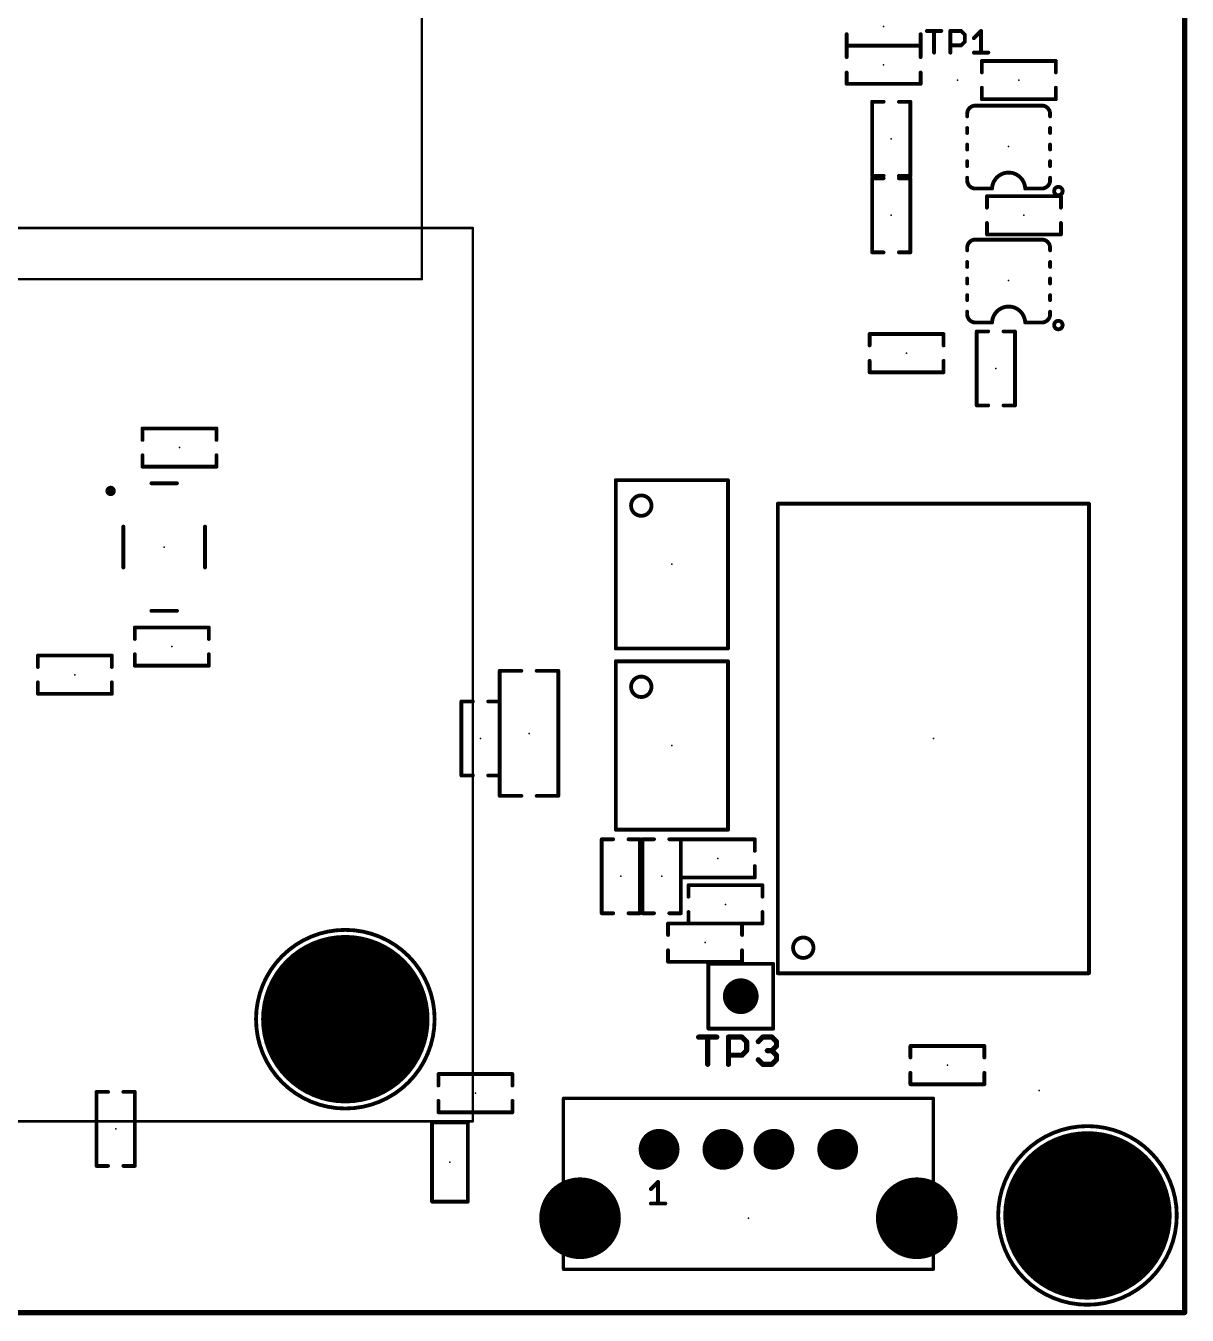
# Model space of a CAD drawing. Extents: x 0 to 89, y 0 to 124.
# Drawn here: x 43.5 to 89, y -0.1 to 50.4 of the extents above; entities that cross this region are included whole.
import ezdxf

# ---------------------------------------------------------------- set-up
doc = ezdxf.new("R2010")
doc.units = 0
for name, color, linetype in [('17', 82, 'CONTINUOUS'), ('20', 7, 'CONTINUOUS'), ('21', 253, 'CONTINUOUS'), ('23', 7, 'CONTINUOUS'), ('24', 7, 'CONTINUOUS')]:
    doc.layers.add(name, color=color, linetype=linetype)

# ---------------------------------------------------------------- blocks, each defined once
blk = doc.blocks.new('ROUNDP')
at = {"const_width": 0.5}
blk.add_lwpolyline([(0, -0.25, 1), (0, 0.25, 1), (0, -0.25)], format="xyb", dxfattribs=at)

msp = doc.modelspace()

# ---------------------------------------------------------------- linework, layer by layer
at = {"layer": '20', "const_width": 0.01}
for points in [[(88.9, 0), (88.9, 121.92)], [(0, 0), (88.9, 0)]]:
    msp.add_lwpolyline(points, dxfattribs=at)
at = {"layer": '20', "const_width": 0.005}
for points in [[(88.8975, 0, 1), (88.9025, 0)], [(88.9, -0.0025, 1), (88.9, 0.0025)]]:
    msp.add_lwpolyline(points, format="xyb", dxfattribs=at)
at = {"layer": '21'}
for points, const_width in [([(88.9, 0), (88.9, 121.92)], 0.2), ([(75.65, 49.65), (75.65, 50.1)], 0.15), ([(78.55, 50.1), (78.55, 49.65)], 0.15), ([(78.795, 50.2245), (79.3606, 50.2245)], 0.1524), ([(79.0778, 49.3762), (79.0778, 50.2245)], 0.1524), ([(79.7158, 49.3762), (79.7158, 50.2245)], 0.1524), ([(79.7158, 50.2245), (80.14, 50.2245)], 0.1524), ([(80.14, 50.2245), (80.2814, 50.0831)], 0.1524), ([(80.2814, 50.0831), (80.2814, 49.8004)], 0.1524), ([(80.6366, 49.9417), (80.9194, 50.2245)], 0.1524), ([(80.9194, 50.2245), (80.9194, 49.3762)], 0.1524), ([(78.55, 49.65), (75.65, 49.65)], 0.15), ([(75.65, 49.2), (75.65, 49.65)], 0.15), ([(75.65, 49.65), (78.55, 49.65)], 0.15), ([(78.55, 49.65), (78.55, 49.2)], 0.15), ([(80.14, 49.659), (79.7158, 49.659)], 0.1524), ([(80.2814, 49.8004), (80.14, 49.659)], 0.1524), ([(80.6366, 49.3762), (81.2021, 49.3762)], 0.1524), ([(80.95, 48.6), (80.95, 49.05)], 0.15), ([(80.95, 49.05), (83.85, 49.05)], 0.15), ([(83.85, 49.05), (83.85, 48.6)], 0.15), ([(75.65, 48.15), (75.65, 48.6)], 0.15), ([(78.55, 48.6), (78.55, 48.15)], 0.15), ([(78.55, 48.15), (75.65, 48.15)], 0.15), ([(80.95, 47.55), (80.95, 48)], 0.15), ([(83.85, 48), (83.85, 47.55)], 0.15), ([(76.65, 44.55), (76.65, 47.45)], 0.15), ([(76.65, 47.45), (77.1, 47.45)], 0.15), ([(77.7, 47.45), (78.15, 47.45)], 0.15), ([(78.15, 47.45), (78.15, 44.55)], 0.15), ([(83.85, 47.55), (80.95, 47.55)], 0.15), ([(80.375, 46.879), (80.375, 46.975)], 0.1524), ([(80.7, 47.3), (83.3, 47.3)], 0.1524), ([(83.625, 46.879), (83.625, 46.975)], 0.1524), ([(80.375, 46.229), (80.375, 46.422)], 0.1524), ([(83.625, 46.229), (83.625, 46.422)], 0.1524), ([(80.375, 45.579), (80.375, 45.772)], 0.1524), ([(83.625, 45.579), (83.625, 45.772)], 0.1524), ([(80.375, 44.929), (80.375, 45.122)], 0.1524), ([(83.625, 44.929), (83.625, 45.122)], 0.1524), ([(77.1, 44.55), (76.65, 44.55)], 0.15), ([(76.65, 41.55), (76.65, 44.45)], 0.15), ([(76.65, 44.45), (77.1, 44.45)], 0.15), ([(78.15, 44.55), (77.7, 44.55)], 0.15), ([(77.7, 44.45), (78.15, 44.45)], 0.15), ([(78.15, 44.45), (78.15, 41.55)], 0.15), ([(80.375, 44.375), (80.375, 44.472)], 0.1524), ([(83.625, 44.335), (83.625, 44.472)], 0.1524), ([(81.35, 44.05), (80.7, 44.05)], 0.1524), ([(83.3, 44.05), (82.65, 44.05)], 0.1524), ([(81.15, 43.3), (81.15, 43.75)], 0.15), ([(81.15, 43.75), (84.05, 43.75)], 0.15), ([(84.05, 43.75), (84.05, 43.3)], 0.15), ([(81.15, 42.25), (81.15, 42.7)], 0.15), ([(84.05, 42.7), (84.05, 42.25)], 0.15), ([(80.7, 42.05), (83.3, 42.05)], 0.1524), ([(84.05, 42.25), (81.15, 42.25)], 0.15), ([(77.1, 41.55), (76.65, 41.55)], 0.15), ([(78.15, 41.55), (77.7, 41.55)], 0.15), ([(80.375, 41.629), (80.375, 41.725)], 0.1524), ([(83.625, 41.629), (83.625, 41.725)], 0.1524), ([(80.375, 40.979), (80.375, 41.172)], 0.1524), ([(83.625, 40.979), (83.625, 41.172)], 0.1524), ([(80.375, 40.329), (80.375, 40.522)], 0.1524), ([(83.625, 40.329), (83.625, 40.522)], 0.1524), ([(80.375, 39.679), (80.375, 39.872)], 0.1524), ([(83.625, 39.679), (83.625, 39.872)], 0.1524), ([(80.375, 39.125), (80.375, 39.222)], 0.1524), ([(83.625, 39.085), (83.625, 39.222)], 0.1524), ([(76.55, 37.9), (76.55, 38.35)], 0.15), ([(76.55, 38.35), (79.45, 38.35)], 0.15), ([(79.45, 38.35), (79.45, 37.9)], 0.15), ([(81.35, 38.8), (80.7, 38.8)], 0.1524), ([(80.75, 35.55), (80.75, 38.45)], 0.15), ([(80.75, 38.45), (81.2, 38.45)], 0.15), ([(81.8, 38.45), (82.25, 38.45)], 0.15), ([(82.25, 38.45), (82.25, 35.55)], 0.15), ([(83.3, 38.8), (82.65, 38.8)], 0.1524), ([(76.55, 36.85), (76.55, 37.3)], 0.15), ([(79.45, 36.85), (76.55, 36.85)], 0.15), ([(79.45, 37.3), (79.45, 36.85)], 0.15), ([(81.2, 35.55), (80.75, 35.55)], 0.15), ([(82.25, 35.55), (81.8, 35.55)], 0.15), ([(48.05, 34.2), (48.05, 34.65)], 0.15), ([(48.05, 34.65), (50.95, 34.65)], 0.15), ([(50.95, 34.65), (50.95, 34.2)], 0.15), ([(48.05, 33.15), (48.05, 33.6)], 0.15), ([(50.95, 33.6), (50.95, 33.15)], 0.15), ([(50.95, 33.15), (48.05, 33.15)], 0.15), ([(48.4, 32.5), (49.4, 32.5)], 0.1524), ([(66.6, 26.025), (66.6, 32.625)], 0.15), ([(66.6, 32.625), (71, 32.625)], 0.15), ([(71, 32.625), (71, 26.025)], 0.15), ([(85.15, 31.7), (72.95, 31.7)], 0.15), ([(72.95, 31.7), (72.95, 13.3)], 0.15), ([(85.15, 13.3), (85.15, 31.7)], 0.15), ([(47.3, 29.2), (47.3, 30.8)], 0.1524), ([(50.5, 30.8), (50.5, 29.2)], 0.1524), ([(49.4, 27.5), (48.4, 27.5)], 0.1524), ([(47.75, 26.4), (47.75, 26.85)], 0.15), ([(47.75, 26.85), (50.65, 26.85)], 0.15), ([(50.65, 26.85), (50.65, 26.4)], 0.15), ([(43.95, 25.3), (43.95, 25.75)], 0.15), ([(43.95, 25.75), (46.85, 25.75)], 0.15), ([(46.85, 25.75), (46.85, 25.3)], 0.15), ([(47.75, 25.35), (47.75, 25.8)], 0.15), ([(50.65, 25.8), (50.65, 25.35)], 0.15), ([(71, 26.025), (66.6, 26.025)], 0.15), ([(50.65, 25.35), (47.75, 25.35)], 0.15), ([(66.6, 18.925), (66.6, 25.525)], 0.15), ([(66.6, 25.525), (71, 25.525)], 0.15), ([(71, 25.525), (71, 18.925)], 0.15), ([(43.95, 24.25), (43.95, 24.7)], 0.15), ([(46.85, 24.7), (46.85, 24.25)], 0.15), ([(62.05, 20.25), (62.05, 25.15)], 0.15), ([(62.05, 25.15), (62.9, 25.15)], 0.15), ([(63.5, 25.15), (64.35, 25.15)], 0.15), ([(64.35, 25.15), (64.35, 20.25)], 0.15), ([(46.85, 24.25), (43.95, 24.25)], 0.15), ([(60.55, 21.05), (60.55, 23.95)], 0.15), ([(60.55, 23.95), (61, 23.95)], 0.15), ([(61.6, 23.95), (62.05, 23.95)], 0.15), ([(62.05, 23.95), (62.05, 21.05)], 0.15), ([(61, 21.05), (60.55, 21.05)], 0.15), ([(62.05, 21.05), (61.6, 21.05)], 0.15), ([(62.9, 20.25), (62.05, 20.25)], 0.15), ([(64.35, 20.25), (63.5, 20.25)], 0.15), ([(71, 18.925), (66.6, 18.925)], 0.15), ([(66.05, 15.65), (66.05, 18.55)], 0.15), ([(66.05, 18.55), (66.5, 18.55)], 0.15), ([(67.1, 18.55), (67.55, 18.55)], 0.15), ([(67.55, 18.55), (67.55, 15.65)], 0.15), ([(67.65, 15.65), (67.65, 18.55)], 0.15), ([(67.65, 18.55), (68.1, 18.55)], 0.15), ([(68.7, 18.55), (69.15, 18.55)], 0.15), ([(69.15, 18.55), (69.15, 15.65)], 0.15), ([(69.15, 18.1), (69.15, 18.55)], 0.15), ([(69.15, 18.55), (72.05, 18.55)], 0.15), ([(72.05, 18.55), (72.05, 18.1)], 0.15), ([(69.15, 17.05), (69.15, 17.5)], 0.15), ([(72.05, 17.5), (72.05, 17.05)], 0.15), ([(72.05, 17.05), (69.15, 17.05)], 0.15), ([(69.45, 16.3), (69.45, 16.75)], 0.15), ([(69.45, 16.75), (72.35, 16.75)], 0.15), ([(72.35, 16.75), (72.35, 16.3)], 0.15), ([(66.5, 15.65), (66.05, 15.65)], 0.15), ([(67.55, 15.65), (67.1, 15.65)], 0.15), ([(68.1, 15.65), (67.65, 15.65)], 0.15), ([(69.15, 15.65), (68.7, 15.65)], 0.15), ([(69.45, 15.25), (69.45, 15.7)], 0.15), ([(72.35, 15.7), (72.35, 15.25)], 0.15), ([(68.65, 14.8), (68.65, 15.25)], 0.15), ([(68.65, 15.25), (71.55, 15.25)], 0.15), ([(72.35, 15.25), (69.45, 15.25)], 0.15), ([(71.55, 15.25), (71.55, 14.8)], 0.15), ([(68.65, 13.75), (68.65, 14.2)], 0.15), ([(71.55, 14.2), (71.55, 13.75)], 0.15), ([(71.55, 13.75), (68.65, 13.75)], 0.15), ([(70.23, 11.13), (70.23, 13.67)], 0.15), ([(70.23, 13.67), (72.77, 13.67)], 0.15), ([(72.77, 13.67), (72.77, 11.13)], 0.15), ([(72.95, 13.3), (85.15, 13.3)], 0.15), ([(72.77, 11.13), (70.23, 11.13)], 0.15), ([(69.8475, 10.7993), (70.5593, 10.7993)], 0.2032), ([(70.2034, 9.7316), (70.2034, 10.7993)], 0.2032), ([(71.0169, 9.7316), (71.0169, 10.7993)], 0.2032), ([(71.0169, 10.7993), (71.5508, 10.7993)], 0.2032), ([(71.5508, 10.7993), (71.7287, 10.6214)], 0.2032), ([(71.7287, 10.6214), (71.7287, 10.2655)], 0.2032), ([(72.1863, 10.6214), (72.3642, 10.7993)], 0.2032), ([(72.3642, 10.7993), (72.7202, 10.7993)], 0.2032), ([(72.7202, 10.7993), (72.8981, 10.6214)], 0.2032), ([(72.8981, 10.6214), (72.8981, 10.4434)], 0.2032), ([(71.5508, 10.0875), (71.0169, 10.0875)], 0.2032), ([(71.7287, 10.2655), (71.5508, 10.0875)], 0.2032), ([(72.7202, 10.2655), (72.5422, 10.2655)], 0.2032), ([(72.8981, 10.4434), (72.7202, 10.2655)], 0.2032), ([(72.7202, 10.2655), (72.8981, 10.0875)], 0.2032), ([(72.8981, 10.0875), (72.8981, 9.9096)], 0.2032), ([(78.15, 10), (78.15, 10.45)], 0.15), ([(78.15, 10.45), (81.05, 10.45)], 0.15), ([(81.05, 10.45), (81.05, 10)], 0.15), ([(72.3642, 9.7316), (72.1863, 9.9096)], 0.2032), ([(72.7202, 9.7316), (72.3642, 9.7316)], 0.2032), ([(72.8981, 9.9096), (72.7202, 9.7316)], 0.2032), ([(59.65, 8.9), (59.65, 9.35)], 0.15), ([(59.65, 9.35), (62.55, 9.35)], 0.15), ([(62.55, 9.35), (62.55, 8.9)], 0.15), ([(78.15, 8.95), (78.15, 9.4)], 0.15), ([(81.05, 9.4), (81.05, 8.95)], 0.15), ([(46.25, 5.75), (46.25, 8.65)], 0.15), ([(46.25, 8.65), (46.7, 8.65)], 0.15), ([(47.3, 8.65), (47.75, 8.65)], 0.15), ([(47.75, 8.65), (47.75, 5.75)], 0.15), ([(81.05, 8.95), (78.15, 8.95)], 0.15), ([(59.65, 7.85), (59.65, 8.3)], 0.15), ([(62.55, 8.3), (62.55, 7.85)], 0.15), ([(64.55, 8.4), (79.05, 8.4)], 0.127), ([(64.55, 1.7), (64.55, 8.4)], 0.127), ([(79.05, 1.7), (79.05, 8.4)], 0.127), ([(62.55, 7.85), (59.65, 7.85)], 0.15), ([(59.4, 4.35), (59.4, 7.45)], 0.15), ([(59.4, 7.45), (60.8, 7.45)], 0.15), ([(60.8, 7.45), (60.8, 4.35)], 0.15), ([(46.7, 5.75), (46.25, 5.75)], 0.15), ([(47.75, 5.75), (47.3, 5.75)], 0.15), ([(67.9762, 4.8418), (68.259, 5.1245)], 0.1524), ([(68.259, 5.1245), (68.259, 4.2762)], 0.1524), ([(60.8, 4.35), (59.4, 4.35)], 0.15), ([(67.9762, 4.2762), (68.5418, 4.2762)], 0.1524), ([(64.55, 1.7), (79.05, 1.7)], 0.127), ([(0, 0), (88.9, 0)], 0.2)]:
    msp.add_lwpolyline(points, dxfattribs=dict(at, const_width=const_width))
for points, const_width in [([(75.6875, 50.1, 1), (75.6125, 50.1)], 0.075), ([(78.5875, 50.1, 1), (78.5125, 50.1)], 0.075), ([(78.795, 50.2626, 1), (78.795, 50.1864)], 0.0762), ([(79.1159, 50.2245, 1), (79.0397, 50.2245)], 0.0762), ([(79.3606, 50.1864, 1), (79.3606, 50.2626)], 0.0762), ([(79.7539, 50.2245, 1), (79.6777, 50.2245)], 0.0762), ([(79.7158, 50.2626, 1), (79.7158, 50.1864)], 0.0762), ([(80.1669, 50.2515, 1), (80.113, 50.1976)], 0.0762), ([(80.14, 50.1864, 1), (80.14, 50.2626)], 0.0762), ([(80.3195, 50.0831, 1), (80.2433, 50.0831)], 0.0762), ([(80.2544, 50.0562, 1), (80.3083, 50.1101)], 0.0762), ([(80.9575, 50.2245, 1), (80.8813, 50.2245)], 0.0762), ([(80.9463, 50.1976, 1), (80.8924, 50.2515)], 0.0762), ([(75.65, 49.6875, 1), (75.65, 49.6125)], 0.075), ([(75.6875, 49.65, 1), (75.6125, 49.65)], 0.075), ([(75.65, 49.6875, 1), (75.65, 49.6125)], 0.075), ([(75.6125, 49.65, 1), (75.6875, 49.65)], 0.075), ([(78.5875, 49.65, 1), (78.5125, 49.65)], 0.075), ([(78.5125, 49.65, 1), (78.5875, 49.65)], 0.075), ([(78.55, 49.6125, 1), (78.55, 49.6875)], 0.075), ([(78.55, 49.6125, 1), (78.55, 49.6875)], 0.075), ([(79.7158, 49.6971, 1), (79.7158, 49.6209)], 0.0762), ([(80.113, 49.6859, 1), (80.1669, 49.632)], 0.0762), ([(80.14, 49.6209, 1), (80.14, 49.6971)], 0.0762), ([(80.2433, 49.8004, 1), (80.3195, 49.8004)], 0.0762), ([(80.3083, 49.7734, 1), (80.2544, 49.8273)], 0.0762), ([(80.6096, 49.9687, 1), (80.6635, 49.9148)], 0.0762), ([(75.6125, 49.2, 1), (75.6875, 49.2)], 0.075), ([(78.5125, 49.2, 1), (78.5875, 49.2)], 0.075), ([(79.0397, 49.3762, 1), (79.1159, 49.3762)], 0.0762), ([(79.6777, 49.3762, 1), (79.7539, 49.3762)], 0.0762), ([(80.6366, 49.4143, 1), (80.6366, 49.3381)], 0.0762), ([(80.8813, 49.3762, 1), (80.9575, 49.3762)], 0.0762), ([(80.9875, 49.05, 1), (80.9125, 49.05)], 0.075), ([(80.95, 49.0875, 1), (80.95, 49.0125)], 0.075), ([(81.2021, 49.3381, 1), (81.2021, 49.4143)], 0.0762), ([(83.8875, 49.05, 1), (83.8125, 49.05)], 0.075), ([(83.85, 49.0125, 1), (83.85, 49.0875)], 0.075), ([(75.6875, 48.6, 1), (75.6125, 48.6)], 0.075), ([(78.5875, 48.6, 1), (78.5125, 48.6)], 0.075), ([(80.9125, 48.6, 1), (80.9875, 48.6)], 0.075), ([(83.8125, 48.6, 1), (83.8875, 48.6)], 0.075), ([(75.65, 48.1875, 1), (75.65, 48.1125)], 0.075), ([(75.6125, 48.15, 1), (75.6875, 48.15)], 0.075), ([(78.5125, 48.15, 1), (78.5875, 48.15)], 0.075), ([(78.55, 48.1125, 1), (78.55, 48.1875)], 0.075), ([(80.9875, 48, 1), (80.9125, 48)], 0.075), ([(83.8875, 48, 1), (83.8125, 48)], 0.075), ([(76.6875, 47.45, 1), (76.6125, 47.45)], 0.075), ([(76.65, 47.4875, 1), (76.65, 47.4125)], 0.075), ([(77.1, 47.4125, 1), (77.1, 47.4875)], 0.075), ([(77.7, 47.4875, 1), (77.7, 47.4125)], 0.075), ([(78.1875, 47.45, 1), (78.1125, 47.45)], 0.075), ([(78.15, 47.4125, 1), (78.15, 47.4875)], 0.075), ([(80.95, 47.5875, 1), (80.95, 47.5125)], 0.075), ([(80.9125, 47.55, 1), (80.9875, 47.55)], 0.075), ([(83.8125, 47.55, 1), (83.8875, 47.55)], 0.075), ([(83.85, 47.5125, 1), (83.85, 47.5875)], 0.075), ([(80.7, 47.3, 0.4142), (80.375, 46.975)], 0.1524), ([(80.4131, 46.975, 1), (80.3369, 46.975)], 0.0762), ([(80.3369, 46.975, 1), (80.4131, 46.975)], 0.0762), ([(80.7, 47.3381, 1), (80.7, 47.2619)], 0.0762), ([(80.7, 47.2619, 1), (80.7, 47.3381)], 0.0762), ([(83.625, 46.975, 0.4142), (83.3, 47.3)], 0.1524), ([(83.3, 47.3381, 1), (83.3, 47.2619)], 0.0762), ([(83.3, 47.2619, 1), (83.3, 47.3381)], 0.0762), ([(83.6631, 46.975, 1), (83.5869, 46.975)], 0.0762), ([(83.5869, 46.975, 1), (83.6631, 46.975)], 0.0762), ([(80.3369, 46.879, 1), (80.4131, 46.879)], 0.0762), ([(80.4131, 46.422, 1), (80.3369, 46.422)], 0.0762), ([(83.5869, 46.879, 1), (83.6631, 46.879)], 0.0762), ([(83.6631, 46.422, 1), (83.5869, 46.422)], 0.0762), ([(80.3369, 46.229, 1), (80.4131, 46.229)], 0.0762), ([(83.5869, 46.229, 1), (83.6631, 46.229)], 0.0762), ([(80.4131, 45.772, 1), (80.3369, 45.772)], 0.0762), ([(80.3369, 45.579, 1), (80.4131, 45.579)], 0.0762), ([(83.6631, 45.772, 1), (83.5869, 45.772)], 0.0762), ([(83.5869, 45.579, 1), (83.6631, 45.579)], 0.0762), ([(80.4131, 45.122, 1), (80.3369, 45.122)], 0.0762), ([(83.6631, 45.122, 1), (83.5869, 45.122)], 0.0762), ([(76.65, 44.5875, 1), (76.65, 44.5125)], 0.075), ([(76.6125, 44.55, 1), (76.6875, 44.55)], 0.075), ([(76.6875, 44.45, 1), (76.6125, 44.45)], 0.075), ([(76.65, 44.4875, 1), (76.65, 44.4125)], 0.075), ([(77.1, 44.5125, 1), (77.1, 44.5875)], 0.075), ([(77.1, 44.4125, 1), (77.1, 44.4875)], 0.075), ([(77.7, 44.5875, 1), (77.7, 44.5125)], 0.075), ([(77.7, 44.4875, 1), (77.7, 44.4125)], 0.075), ([(78.1125, 44.55, 1), (78.1875, 44.55)], 0.075), ([(78.1875, 44.45, 1), (78.1125, 44.45)], 0.075), ([(78.15, 44.5125, 1), (78.15, 44.5875)], 0.075), ([(78.15, 44.4125, 1), (78.15, 44.4875)], 0.075), ([(80.3369, 44.929, 1), (80.4131, 44.929)], 0.0762), ([(80.4131, 44.472, 1), (80.3369, 44.472)], 0.0762), ([(82.65, 44.025, 1), (81.35, 44.025)], 0.1524), ([(83.5869, 44.929, 1), (83.6631, 44.929)], 0.0762), ([(83.6631, 44.472, 1), (83.5869, 44.472)], 0.0762), ([(80.375, 44.375, 0.4142), (80.7, 44.05)], 0.1524), ([(80.4131, 44.375, 1), (80.3369, 44.375)], 0.0762), ([(80.3369, 44.375, 1), (80.4131, 44.375)], 0.0762), ([(80.7, 44.0881, 1), (80.7, 44.0119)], 0.0762), ([(80.7, 44.0119, 1), (80.7, 44.0881)], 0.0762), ([(81.35, 44.0119, 1), (81.35, 44.0881)], 0.0762), ([(82.65, 44.0881, 1), (82.65, 44.0119)], 0.0762), ([(83.3, 44.05, 0.4142), (83.625, 44.375)], 0.1524), ([(83.3, 44.0881, 1), (83.3, 44.0119)], 0.0762), ([(83.3, 44.0119, 1), (83.3, 44.0881)], 0.0762), ([(83.6631, 44.375, 1), (83.5869, 44.375)], 0.0762), ([(83.5869, 44.335, 1), (83.6631, 44.335)], 0.0762), ([(83.95, 43.7849, 1), (83.95, 44.1151, 1), (83.95, 43.7849)], 0.1524), ([(81.1875, 43.75, 1), (81.1125, 43.75)], 0.075), ([(81.15, 43.7875, 1), (81.15, 43.7125)], 0.075), ([(84.0875, 43.75, 1), (84.0125, 43.75)], 0.075), ([(84.05, 43.7125, 1), (84.05, 43.7875)], 0.075), ([(81.1125, 43.3, 1), (81.1875, 43.3)], 0.075), ([(84.0125, 43.3, 1), (84.0875, 43.3)], 0.075), ([(81.1875, 42.7, 1), (81.1125, 42.7)], 0.075), ([(84.0875, 42.7, 1), (84.0125, 42.7)], 0.075), ([(80.7, 42.05, 0.4142), (80.375, 41.725)], 0.1524), ([(80.7, 42.0881, 1), (80.7, 42.0119)], 0.0762), ([(80.7, 42.0119, 1), (80.7, 42.0881)], 0.0762), ([(81.15, 42.2875, 1), (81.15, 42.2125)], 0.075), ([(81.1125, 42.25, 1), (81.1875, 42.25)], 0.075), ([(83.625, 41.725, 0.4142), (83.3, 42.05)], 0.1524), ([(83.3, 42.0881, 1), (83.3, 42.0119)], 0.0762), ([(83.3, 42.0119, 1), (83.3, 42.0881)], 0.0762), ([(84.0125, 42.25, 1), (84.0875, 42.25)], 0.075), ([(84.05, 42.2125, 1), (84.05, 42.2875)], 0.075), ([(76.65, 41.5875, 1), (76.65, 41.5125)], 0.075), ([(76.6125, 41.55, 1), (76.6875, 41.55)], 0.075), ([(77.1, 41.5125, 1), (77.1, 41.5875)], 0.075), ([(77.7, 41.5875, 1), (77.7, 41.5125)], 0.075), ([(78.1125, 41.55, 1), (78.1875, 41.55)], 0.075), ([(78.15, 41.5125, 1), (78.15, 41.5875)], 0.075), ([(80.4131, 41.725, 1), (80.3369, 41.725)], 0.0762), ([(80.3369, 41.725, 1), (80.4131, 41.725)], 0.0762), ([(80.3369, 41.629, 1), (80.4131, 41.629)], 0.0762), ([(83.6631, 41.725, 1), (83.5869, 41.725)], 0.0762), ([(83.5869, 41.725, 1), (83.6631, 41.725)], 0.0762), ([(83.5869, 41.629, 1), (83.6631, 41.629)], 0.0762), ([(80.4131, 41.172, 1), (80.3369, 41.172)], 0.0762), ([(80.3369, 40.979, 1), (80.4131, 40.979)], 0.0762), ([(83.6631, 41.172, 1), (83.5869, 41.172)], 0.0762), ([(83.5869, 40.979, 1), (83.6631, 40.979)], 0.0762), ([(80.4131, 40.522, 1), (80.3369, 40.522)], 0.0762), ([(83.6631, 40.522, 1), (83.5869, 40.522)], 0.0762), ([(80.3369, 40.329, 1), (80.4131, 40.329)], 0.0762), ([(80.4131, 39.872, 1), (80.3369, 39.872)], 0.0762), ([(83.5869, 40.329, 1), (83.6631, 40.329)], 0.0762), ([(83.6631, 39.872, 1), (83.5869, 39.872)], 0.0762), ([(80.3369, 39.679, 1), (80.4131, 39.679)], 0.0762), ([(82.65, 38.775, 1), (81.35, 38.775)], 0.1524), ([(83.5869, 39.679, 1), (83.6631, 39.679)], 0.0762), ([(80.4131, 39.222, 1), (80.3369, 39.222)], 0.0762), ([(80.375, 39.125, 0.4142), (80.7, 38.8)], 0.1524), ([(80.4131, 39.125, 1), (80.3369, 39.125)], 0.0762), ([(80.3369, 39.125, 1), (80.4131, 39.125)], 0.0762), ([(83.3, 38.8, 0.4142), (83.625, 39.125)], 0.1524), ([(83.6631, 39.222, 1), (83.5869, 39.222)], 0.0762), ([(83.6631, 39.125, 1), (83.5869, 39.125)], 0.0762), ([(83.5869, 39.085, 1), (83.6631, 39.085)], 0.0762), ([(83.95, 38.5349, 1), (83.95, 38.8651, 1), (83.95, 38.5349)], 0.1524), ([(76.5875, 38.35, 1), (76.5125, 38.35)], 0.075), ([(76.55, 38.3875, 1), (76.55, 38.3125)], 0.075), ([(79.4875, 38.35, 1), (79.4125, 38.35)], 0.075), ([(79.45, 38.3125, 1), (79.45, 38.3875)], 0.075), ([(80.7, 38.8381, 1), (80.7, 38.7619)], 0.0762), ([(80.7, 38.7619, 1), (80.7, 38.8381)], 0.0762), ([(80.7875, 38.45, 1), (80.7125, 38.45)], 0.075), ([(80.75, 38.4875, 1), (80.75, 38.4125)], 0.075), ([(81.2, 38.4125, 1), (81.2, 38.4875)], 0.075), ([(81.35, 38.7619, 1), (81.35, 38.8381)], 0.0762), ([(81.8, 38.4875, 1), (81.8, 38.4125)], 0.075), ([(82.2875, 38.45, 1), (82.2125, 38.45)], 0.075), ([(82.25, 38.4125, 1), (82.25, 38.4875)], 0.075), ([(82.65, 38.8381, 1), (82.65, 38.7619)], 0.0762), ([(83.3, 38.8381, 1), (83.3, 38.7619)], 0.0762), ([(83.3, 38.7619, 1), (83.3, 38.8381)], 0.0762), ([(76.5125, 37.9, 1), (76.5875, 37.9)], 0.075), ([(79.4125, 37.9, 1), (79.4875, 37.9)], 0.075), ([(76.5875, 37.3, 1), (76.5125, 37.3)], 0.075), ([(76.55, 36.8875, 1), (76.55, 36.8125)], 0.075), ([(76.5125, 36.85, 1), (76.5875, 36.85)], 0.075), ([(79.4875, 37.3, 1), (79.4125, 37.3)], 0.075), ([(79.4125, 36.85, 1), (79.4875, 36.85)], 0.075), ([(79.45, 36.8125, 1), (79.45, 36.8875)], 0.075), ([(80.75, 35.5875, 1), (80.75, 35.5125)], 0.075), ([(80.7125, 35.55, 1), (80.7875, 35.55)], 0.075), ([(81.2, 35.5125, 1), (81.2, 35.5875)], 0.075), ([(81.8, 35.5875, 1), (81.8, 35.5125)], 0.075), ([(82.2125, 35.55, 1), (82.2875, 35.55)], 0.075), ([(82.25, 35.5125, 1), (82.25, 35.5875)], 0.075), ([(48.0875, 34.65, 1), (48.0125, 34.65)], 0.075), ([(48.05, 34.6875, 1), (48.05, 34.6125)], 0.075), ([(50.9875, 34.65, 1), (50.9125, 34.65)], 0.075), ([(50.95, 34.6125, 1), (50.95, 34.6875)], 0.075), ([(48.0125, 34.2, 1), (48.0875, 34.2)], 0.075), ([(50.9125, 34.2, 1), (50.9875, 34.2)], 0.075), ([(48.0875, 33.6, 1), (48.0125, 33.6)], 0.075), ([(50.9875, 33.6, 1), (50.9125, 33.6)], 0.075), ([(48.05, 33.1875, 1), (48.05, 33.1125)], 0.075), ([(48.0125, 33.15, 1), (48.0875, 33.15)], 0.075), ([(50.9125, 33.15, 1), (50.9875, 33.15)], 0.075), ([(50.95, 33.1125, 1), (50.95, 33.1875)], 0.075), ([(46.8, 32.1, 1), (46.8, 32.3, 1), (46.8, 32.1)], 0.2032), ([(48.4, 32.5381, 1), (48.4, 32.4619)], 0.0762), ([(49.4, 32.4619, 1), (49.4, 32.5381)], 0.0762), ([(66.6375, 32.625, 1), (66.5625, 32.625)], 0.075), ([(66.6, 32.6625, 1), (66.6, 32.5875)], 0.075), ([(71.0375, 32.625, 1), (70.9625, 32.625)], 0.075), ([(71, 32.5875, 1), (71, 32.6625)], 0.075), ([(67.6, 31.225, 1), (67.6, 32.025, 1), (67.6, 31.225)], 0.15), ([(72.95, 31.7375, 1), (72.95, 31.6625)], 0.075), ([(72.9875, 31.7, 1), (72.9125, 31.7)], 0.075), ([(85.1875, 31.7, 1), (85.1125, 31.7)], 0.075), ([(85.15, 31.6625, 1), (85.15, 31.7375)], 0.075), ([(47.3381, 30.8, 1), (47.2619, 30.8)], 0.0762), ([(50.5381, 30.8, 1), (50.4619, 30.8)], 0.0762), ([(47.2619, 29.2, 1), (47.3381, 29.2)], 0.0762), ([(50.4619, 29.2, 1), (50.5381, 29.2)], 0.0762), ([(48.4, 27.5381, 1), (48.4, 27.4619)], 0.0762), ([(49.4, 27.4619, 1), (49.4, 27.5381)], 0.0762), ([(47.7875, 26.85, 1), (47.7125, 26.85)], 0.075), ([(47.75, 26.8875, 1), (47.75, 26.8125)], 0.075), ([(50.6875, 26.85, 1), (50.6125, 26.85)], 0.075), ([(50.65, 26.8125, 1), (50.65, 26.8875)], 0.075), ([(47.7125, 26.4, 1), (47.7875, 26.4)], 0.075), ([(50.6125, 26.4, 1), (50.6875, 26.4)], 0.075), ([(43.9875, 25.75, 1), (43.9125, 25.75)], 0.075), ([(43.95, 25.7875, 1), (43.95, 25.7125)], 0.075), ([(46.8875, 25.75, 1), (46.8125, 25.75)], 0.075), ([(46.85, 25.7125, 1), (46.85, 25.7875)], 0.075), ([(47.7875, 25.8, 1), (47.7125, 25.8)], 0.075), ([(50.6875, 25.8, 1), (50.6125, 25.8)], 0.075), ([(66.6, 26.0625, 1), (66.6, 25.9875)], 0.075), ([(66.5625, 26.025, 1), (66.6375, 26.025)], 0.075), ([(70.9625, 26.025, 1), (71.0375, 26.025)], 0.075), ([(71, 25.9875, 1), (71, 26.0625)], 0.075), ([(43.9125, 25.3, 1), (43.9875, 25.3)], 0.075), ([(46.8125, 25.3, 1), (46.8875, 25.3)], 0.075), ([(47.75, 25.3875, 1), (47.75, 25.3125)], 0.075), ([(47.7125, 25.35, 1), (47.7875, 25.35)], 0.075), ([(50.6125, 25.35, 1), (50.6875, 25.35)], 0.075), ([(50.65, 25.3125, 1), (50.65, 25.3875)], 0.075), ([(66.6375, 25.525, 1), (66.5625, 25.525)], 0.075), ([(66.6, 25.5625, 1), (66.6, 25.4875)], 0.075), ([(71.0375, 25.525, 1), (70.9625, 25.525)], 0.075), ([(71, 25.4875, 1), (71, 25.5625)], 0.075), ([(43.9875, 24.7, 1), (43.9125, 24.7)], 0.075), ([(46.8875, 24.7, 1), (46.8125, 24.7)], 0.075), ([(62.0875, 25.15, 1), (62.0125, 25.15)], 0.075), ([(62.05, 25.1875, 1), (62.05, 25.1125)], 0.075), ([(62.9, 25.1125, 1), (62.9, 25.1875)], 0.075), ([(63.5, 25.1875, 1), (63.5, 25.1125)], 0.075), ([(64.3875, 25.15, 1), (64.3125, 25.15)], 0.075), ([(64.35, 25.1125, 1), (64.35, 25.1875)], 0.075), ([(67.6, 24.125, 1), (67.6, 24.925, 1), (67.6, 24.125)], 0.15), ([(43.95, 24.2875, 1), (43.95, 24.2125)], 0.075), ([(43.9125, 24.25, 1), (43.9875, 24.25)], 0.075), ([(46.8125, 24.25, 1), (46.8875, 24.25)], 0.075), ([(46.85, 24.2125, 1), (46.85, 24.2875)], 0.075), ([(60.5875, 23.95, 1), (60.5125, 23.95)], 0.075), ([(60.55, 23.9875, 1), (60.55, 23.9125)], 0.075), ([(61, 23.9125, 1), (61, 23.9875)], 0.075), ([(61.6, 23.9875, 1), (61.6, 23.9125)], 0.075), ([(62.0875, 23.95, 1), (62.0125, 23.95)], 0.075), ([(62.05, 23.9125, 1), (62.05, 23.9875)], 0.075), ([(60.55, 21.0875, 1), (60.55, 21.0125)], 0.075), ([(60.5125, 21.05, 1), (60.5875, 21.05)], 0.075), ([(61, 21.0125, 1), (61, 21.0875)], 0.075), ([(61.6, 21.0875, 1), (61.6, 21.0125)], 0.075), ([(62.0125, 21.05, 1), (62.0875, 21.05)], 0.075), ([(62.05, 21.0125, 1), (62.05, 21.0875)], 0.075), ([(62.05, 20.2875, 1), (62.05, 20.2125)], 0.075), ([(62.0125, 20.25, 1), (62.0875, 20.25)], 0.075), ([(62.9, 20.2125, 1), (62.9, 20.2875)], 0.075), ([(63.5, 20.2875, 1), (63.5, 20.2125)], 0.075), ([(64.3125, 20.25, 1), (64.3875, 20.25)], 0.075), ([(64.35, 20.2125, 1), (64.35, 20.2875)], 0.075), ([(66.6, 18.9625, 1), (66.6, 18.8875)], 0.075), ([(66.5625, 18.925, 1), (66.6375, 18.925)], 0.075), ([(70.9625, 18.925, 1), (71.0375, 18.925)], 0.075), ([(71, 18.8875, 1), (71, 18.9625)], 0.075), ([(66.0875, 18.55, 1), (66.0125, 18.55)], 0.075), ([(66.05, 18.5875, 1), (66.05, 18.5125)], 0.075), ([(66.5, 18.5125, 1), (66.5, 18.5875)], 0.075), ([(67.1, 18.5875, 1), (67.1, 18.5125)], 0.075), ([(67.5875, 18.55, 1), (67.5125, 18.55)], 0.075), ([(67.55, 18.5125, 1), (67.55, 18.5875)], 0.075), ([(67.6875, 18.55, 1), (67.6125, 18.55)], 0.075), ([(67.65, 18.5875, 1), (67.65, 18.5125)], 0.075), ([(68.1, 18.5125, 1), (68.1, 18.5875)], 0.075), ([(68.7, 18.5875, 1), (68.7, 18.5125)], 0.075), ([(69.1875, 18.55, 1), (69.1125, 18.55)], 0.075), ([(69.1875, 18.55, 1), (69.1125, 18.55)], 0.075), ([(69.15, 18.5875, 1), (69.15, 18.5125)], 0.075), ([(69.15, 18.5125, 1), (69.15, 18.5875)], 0.075), ([(72.0875, 18.55, 1), (72.0125, 18.55)], 0.075), ([(72.05, 18.5125, 1), (72.05, 18.5875)], 0.075), ([(69.1125, 18.1, 1), (69.1875, 18.1)], 0.075), ([(72.0125, 18.1, 1), (72.0875, 18.1)], 0.075), ([(69.1875, 17.5, 1), (69.1125, 17.5)], 0.075), ([(72.0875, 17.5, 1), (72.0125, 17.5)], 0.075), ([(69.15, 17.0875, 1), (69.15, 17.0125)], 0.075), ([(69.1125, 17.05, 1), (69.1875, 17.05)], 0.075), ([(69.4875, 16.75, 1), (69.4125, 16.75)], 0.075), ([(69.45, 16.7875, 1), (69.45, 16.7125)], 0.075), ([(72.0125, 17.05, 1), (72.0875, 17.05)], 0.075), ([(72.05, 17.0125, 1), (72.05, 17.0875)], 0.075), ([(72.3875, 16.75, 1), (72.3125, 16.75)], 0.075), ([(72.35, 16.7125, 1), (72.35, 16.7875)], 0.075), ([(69.4125, 16.3, 1), (69.4875, 16.3)], 0.075), ([(72.3125, 16.3, 1), (72.3875, 16.3)], 0.075), ([(66.05, 15.6875, 1), (66.05, 15.6125)], 0.075), ([(66.0125, 15.65, 1), (66.0875, 15.65)], 0.075), ([(66.5, 15.6125, 1), (66.5, 15.6875)], 0.075), ([(67.1, 15.6875, 1), (67.1, 15.6125)], 0.075), ([(67.5125, 15.65, 1), (67.5875, 15.65)], 0.075), ([(67.55, 15.6125, 1), (67.55, 15.6875)], 0.075), ([(67.65, 15.6875, 1), (67.65, 15.6125)], 0.075), ([(67.6125, 15.65, 1), (67.6875, 15.65)], 0.075), ([(68.1, 15.6125, 1), (68.1, 15.6875)], 0.075), ([(68.7, 15.6875, 1), (68.7, 15.6125)], 0.075), ([(69.1125, 15.65, 1), (69.1875, 15.65)], 0.075), ([(69.15, 15.6125, 1), (69.15, 15.6875)], 0.075), ([(69.4875, 15.7, 1), (69.4125, 15.7)], 0.075), ([(72.3875, 15.7, 1), (72.3125, 15.7)], 0.075), ([(68.6875, 15.25, 1), (68.6125, 15.25)], 0.075), ([(68.65, 15.2875, 1), (68.65, 15.2125)], 0.075), ([(69.45, 15.2875, 1), (69.45, 15.2125)], 0.075), ([(69.4125, 15.25, 1), (69.4875, 15.25)], 0.075), ([(71.5875, 15.25, 1), (71.5125, 15.25)], 0.075), ([(71.55, 15.2125, 1), (71.55, 15.2875)], 0.075), ([(72.3125, 15.25, 1), (72.3875, 15.25)], 0.075), ([(72.35, 15.2125, 1), (72.35, 15.2875)], 0.075), ([(56, 8, 1), (56, 15, 1), (56, 8)], 0.15), ([(68.6125, 14.8, 1), (68.6875, 14.8)], 0.075), ([(71.5125, 14.8, 1), (71.5875, 14.8)], 0.075), ([(73.95, 13.9, 1), (73.95, 14.7, 1), (73.95, 13.9)], 0.15), ([(68.6875, 14.2, 1), (68.6125, 14.2)], 0.075), ([(71.5875, 14.2, 1), (71.5125, 14.2)], 0.075), ([(68.65, 13.7875, 1), (68.65, 13.7125)], 0.075), ([(68.6125, 13.75, 1), (68.6875, 13.75)], 0.075), ([(70.2675, 13.67, 1), (70.1925, 13.67)], 0.075), ([(70.23, 13.7075, 1), (70.23, 13.6325)], 0.075), ([(71.5125, 13.75, 1), (71.5875, 13.75)], 0.075), ([(71.55, 13.7125, 1), (71.55, 13.7875)], 0.075), ([(72.8075, 13.67, 1), (72.7325, 13.67)], 0.075), ([(72.77, 13.6325, 1), (72.77, 13.7075)], 0.075), ([(72.95, 13.3375, 1), (72.95, 13.2625)], 0.075), ([(72.9125, 13.3, 1), (72.9875, 13.3)], 0.075), ([(85.1125, 13.3, 1), (85.1875, 13.3)], 0.075), ([(85.15, 13.2625, 1), (85.15, 13.3375)], 0.075), ([(70.23, 11.1675, 1), (70.23, 11.0925)], 0.075), ([(70.1925, 11.13, 1), (70.2675, 11.13)], 0.075), ([(72.7325, 11.13, 1), (72.8075, 11.13)], 0.075), ([(72.77, 11.0925, 1), (72.77, 11.1675)], 0.075), ([(69.8475, 10.8501, 1), (69.8475, 10.7485)], 0.1016), ([(70.2542, 10.7993, 1), (70.1526, 10.7993)], 0.1016), ([(70.5593, 10.7485, 1), (70.5593, 10.8501)], 0.1016), ([(71.0677, 10.7993, 1), (70.9661, 10.7993)], 0.1016), ([(71.0169, 10.8501, 1), (71.0169, 10.7485)], 0.1016), ([(71.5867, 10.8352, 1), (71.5148, 10.7634)], 0.1016), ([(71.5508, 10.7485, 1), (71.5508, 10.8501)], 0.1016), ([(71.7795, 10.6214, 1), (71.6779, 10.6214)], 0.1016), ([(71.6928, 10.5854, 1), (71.7646, 10.6573)], 0.1016), ([(72.1504, 10.6573, 1), (72.2222, 10.5854)], 0.1016), ([(72.3642, 10.8501, 1), (72.3642, 10.7485)], 0.1016), ([(72.4002, 10.7634, 1), (72.3283, 10.8352)], 0.1016), ([(72.7561, 10.8352, 1), (72.6842, 10.7634)], 0.1016), ([(72.7202, 10.7485, 1), (72.7202, 10.8501)], 0.1016), ([(72.9489, 10.6214, 1), (72.8473, 10.6214)], 0.1016), ([(72.8622, 10.5854, 1), (72.934, 10.6573)], 0.1016), ([(71.0169, 10.1383, 1), (71.0169, 10.0367)], 0.1016), ([(71.5148, 10.1234, 1), (71.5867, 10.0516)], 0.1016), ([(71.5508, 10.0367, 1), (71.5508, 10.1383)], 0.1016), ([(71.6779, 10.2655, 1), (71.7795, 10.2655)], 0.1016), ([(71.7646, 10.2295, 1), (71.6928, 10.3014)], 0.1016), ([(72.5422, 10.3163, 1), (72.5422, 10.2147)], 0.1016), ([(72.7561, 10.3014, 1), (72.6842, 10.2295)], 0.1016), ([(72.6842, 10.3014, 1), (72.7561, 10.2295)], 0.1016), ([(72.7202, 10.2147, 1), (72.7202, 10.3163)], 0.1016), ([(72.8473, 10.4434, 1), (72.9489, 10.4434)], 0.1016), ([(72.9489, 10.0875, 1), (72.8473, 10.0875)], 0.1016), ([(72.934, 10.4075, 1), (72.8622, 10.4793)], 0.1016), ([(72.8622, 10.0516, 1), (72.934, 10.1234)], 0.1016), ([(78.1875, 10.45, 1), (78.1125, 10.45)], 0.075), ([(78.15, 10.4875, 1), (78.15, 10.4125)], 0.075), ([(81.0875, 10.45, 1), (81.0125, 10.45)], 0.075), ([(81.05, 10.4125, 1), (81.05, 10.4875)], 0.075), ([(70.1526, 9.7316, 1), (70.2542, 9.7316)], 0.1016), ([(70.9661, 9.7316, 1), (71.0677, 9.7316)], 0.1016), ([(72.2222, 9.9455, 1), (72.1504, 9.8736)], 0.1016), ([(72.3642, 9.7824, 1), (72.3642, 9.6808)], 0.1016), ([(72.3283, 9.6957, 1), (72.4002, 9.7675)], 0.1016), ([(72.6842, 9.7675, 1), (72.7561, 9.6957)], 0.1016), ([(72.7202, 9.6808, 1), (72.7202, 9.7824)], 0.1016), ([(72.8473, 9.9096, 1), (72.9489, 9.9096)], 0.1016), ([(72.934, 9.8736, 1), (72.8622, 9.9455)], 0.1016), ([(78.1125, 10, 1), (78.1875, 10)], 0.075), ([(81.0125, 10, 1), (81.0875, 10)], 0.075), ([(59.6875, 9.35, 1), (59.6125, 9.35)], 0.075), ([(59.65, 9.3875, 1), (59.65, 9.3125)], 0.075), ([(62.5875, 9.35, 1), (62.5125, 9.35)], 0.075), ([(62.55, 9.3125, 1), (62.55, 9.3875)], 0.075), ([(78.1875, 9.4, 1), (78.1125, 9.4)], 0.075), ([(81.0875, 9.4, 1), (81.0125, 9.4)], 0.075), ([(46.2875, 8.65, 1), (46.2125, 8.65)], 0.075), ([(46.25, 8.6875, 1), (46.25, 8.6125)], 0.075), ([(46.7, 8.6125, 1), (46.7, 8.6875)], 0.075), ([(47.3, 8.6875, 1), (47.3, 8.6125)], 0.075), ([(47.7875, 8.65, 1), (47.7125, 8.65)], 0.075), ([(47.75, 8.6125, 1), (47.75, 8.6875)], 0.075), ([(59.6125, 8.9, 1), (59.6875, 8.9)], 0.075), ([(62.5125, 8.9, 1), (62.5875, 8.9)], 0.075), ([(78.15, 8.9875, 1), (78.15, 8.9125)], 0.075), ([(78.1125, 8.95, 1), (78.1875, 8.95)], 0.075), ([(81.0125, 8.95, 1), (81.0875, 8.95)], 0.075), ([(81.05, 8.9125, 1), (81.05, 8.9875)], 0.075), ([(59.6875, 8.3, 1), (59.6125, 8.3)], 0.075), ([(62.5875, 8.3, 1), (62.5125, 8.3)], 0.075), ([(64.55, 8.4318, 1), (64.55, 8.3682)], 0.0635), ([(64.5817, 8.4, 1), (64.5182, 8.4)], 0.0635), ([(79.0817, 8.4, 1), (79.0182, 8.4)], 0.0635), ([(79.05, 8.3682, 1), (79.05, 8.4318)], 0.0635), ([(59.65, 7.8875, 1), (59.65, 7.8125)], 0.075), ([(59.6125, 7.85, 1), (59.6875, 7.85)], 0.075), ([(62.5125, 7.85, 1), (62.5875, 7.85)], 0.075), ([(62.55, 7.8125, 1), (62.55, 7.8875)], 0.075), ([(59.4375, 7.45, 1), (59.3625, 7.45)], 0.075), ([(59.4, 7.4875, 1), (59.4, 7.4125)], 0.075), ([(60.8375, 7.45, 1), (60.7625, 7.45)], 0.075), ([(60.8, 7.4125, 1), (60.8, 7.4875)], 0.075), ([(85.09, 0.31, 1), (85.09, 7.31, 1), (85.09, 0.31)], 0.15), ([(46.25, 5.7875, 1), (46.25, 5.7125)], 0.075), ([(46.2125, 5.75, 1), (46.2875, 5.75)], 0.075), ([(46.7, 5.7125, 1), (46.7, 5.7875)], 0.075), ([(47.3, 5.7875, 1), (47.3, 5.7125)], 0.075), ([(47.7125, 5.75, 1), (47.7875, 5.75)], 0.075), ([(47.75, 5.7125, 1), (47.75, 5.7875)], 0.075), ([(68.2971, 5.1245, 1), (68.2209, 5.1245)], 0.0762), ([(68.2859, 5.0976, 1), (68.232, 5.1515)], 0.0762), ([(67.9493, 4.8687, 1), (68.0031, 4.8148)], 0.0762), ([(59.4, 4.3875, 1), (59.4, 4.3125)], 0.075), ([(59.3625, 4.35, 1), (59.4375, 4.35)], 0.075), ([(60.7625, 4.35, 1), (60.8375, 4.35)], 0.075), ([(60.8, 4.3125, 1), (60.8, 4.3875)], 0.075), ([(67.9762, 4.3143, 1), (67.9762, 4.2381)], 0.0762), ([(68.2209, 4.2762, 1), (68.2971, 4.2762)], 0.0762), ([(68.5418, 4.2381, 1), (68.5418, 4.3143)], 0.0762), ([(64.5182, 1.7, 1), (64.5817, 1.7)], 0.0635), ([(64.55, 1.7318, 1), (64.55, 1.6683)], 0.0635), ([(79.0182, 1.7, 1), (79.0817, 1.7)], 0.0635), ([(79.05, 1.6683, 1), (79.05, 1.7318)], 0.0635), ([(88.85, 0, 1), (88.95, 0)], 0.1), ([(88.9, -0.05, 1), (88.9, 0.05)], 0.1)]:
    msp.add_lwpolyline(points, format="xyb", dxfattribs=dict(at, const_width=const_width))
at = {"layer": '23', "const_width": 0.1}
for points in [[(1, 42.5), (61, 42.5)], [(61, 42.5), (61, 7.5)], [(61, 7.5), (1, 7.5)]]:
    msp.add_lwpolyline(points, dxfattribs=at)
at = {"layer": '23', "const_width": 0.05}
for points in [[(61.025, 42.5, 1), (60.975, 42.5)], [(61, 42.475, 1), (61, 42.525)], [(60.975, 7.5, 1), (61.025, 7.5)], [(61, 7.475, 1), (61, 7.525)]]:
    msp.add_lwpolyline(points, format="xyb", dxfattribs=at)
at = {"layer": '23'}
for p in [(77.1, 50.4), (77.1, 48.9), (80, 48.3), (82.4, 48.3), (77.4, 46), (82, 45.7), (77.4, 43), (82.6, 43), (82, 40.45), (78, 37.6), (81.5, 37), (49.5, 33.9), (48.9, 30), (68.8, 29.325), (49.2, 26.1), (45.4, 25), (61.3, 22.5), (63.2, 22.7), (79.05, 22.5), (68.8, 22.225), (70.6, 17.8), (66.8, 17.1), (68.4, 17.1), (70.9, 16), (70.1, 14.5), (71.5, 12.4), (79.6, 9.7), (61.1, 8.6), (83.2, 8.7), (47, 7.2), (60.1, 5.9), (71.8, 3.7)]:
    msp.add_point(p, dxfattribs=at)
at = {"layer": '24', "const_width": 0.1}
for points in [[(59, 69.5), (59, 40.5)], [(59, 40.5), (35, 40.5)]]:
    msp.add_lwpolyline(points, dxfattribs=at)
at = {"layer": '24', "const_width": 0.05}
for points in [[(58.975, 40.5, 1), (59.025, 40.5)], [(59, 40.475, 1), (59, 40.525)]]:
    msp.add_lwpolyline(points, format="xyb", dxfattribs=at)

# ---------------------------------------------------------------- block references
at = {"layer": '17'}
for p, xscale, yscale, rotation in [((56, 11.5), 6.6, 6.6, 90), ((56, 11.5), 6.6, 6.6, 90), ((71.5, 12.4), 1.4, 1.4, 180), ((71.5, 12.4), 1.4, 1.4, 180)]:
    msp.add_blockref('ROUNDP', p, dxfattribs=dict(at, xscale=xscale, yscale=yscale, rotation=rotation))
for p, xscale, yscale in [((68.3, 6.4), 1.6, 1.6), ((68.3, 6.4), 1.6, 1.6), ((70.8, 6.4), 1.6, 1.6), ((70.8, 6.4), 1.6, 1.6), ((72.8, 6.4), 1.6, 1.6), ((72.8, 6.4), 1.6, 1.6), ((75.3, 6.4), 1.6, 1.6), ((75.3, 6.4), 1.6, 1.6), ((85.09, 3.81), 6.6, 6.6), ((85.09, 3.81), 6.6, 6.6), ((65.2, 3.7), 3.2, 3.2), ((65.2, 3.7), 3.2, 3.2), ((78.4, 3.7), 3.2, 3.2), ((78.4, 3.7), 3.2, 3.2)]:
    msp.add_blockref('ROUNDP', p, dxfattribs=dict(at, xscale=xscale, yscale=yscale))

doc.saveas('drawing.dxf')
